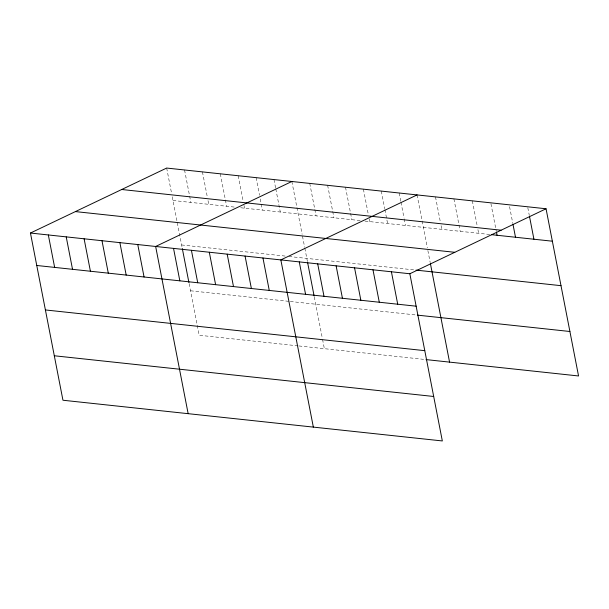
<?xml version="1.0" encoding="UTF-8"?>
<svg xmlns="http://www.w3.org/2000/svg" width="609" height="609" viewBox="0 0 609 609"><rect width="100%" height="100%" fill="white"/><g stroke="black" fill="none" stroke-linecap="round" stroke-linejoin="round"><path stroke-width="0.46" stroke-dasharray="3.04 2.28" d="M172.971 200.49L234.161 207.06M240.745 207.768L360.3 220.595M365.004 221.097L489.705 234.48M181.619 244.963L286.101 256.176M288.925 256.48L414.128 269.916M190.518 290.782L289.359 301.386M290.303 301.485L416.442 315.02M298.007 345.859L199.166 335.247L189.095 283.451M298.943 345.958L425.082 359.493M527.805 207.715L529.244 215.129M509.558 206.664L512.801 223.343M490.945 203.756L496.35 231.565M472.34 200.856L477.205 225.878M477.928 229.585L478.644 233.293M453.911 198.877L460.221 231.321M435.488 196.897L440.353 221.927M441.068 225.634L441.791 229.342M417.058 194.918L427.328 247.741M427.868 250.527L430.205 262.57M399.177 193L400.798 201.343M400.973 202.272L404.041 218.03M404.216 218.958L405.48 225.444M381.287 191.081L384.713 208.697M384.896 209.618L387.598 223.526M363.406 189.163L368.445 215.114M369.168 218.821L369.709 221.607M345.516 187.245L351.827 219.689M327.634 185.326L333.938 217.763M309.745 183.408L316.056 215.845M291.863 181.482L302.133 234.313M302.49 236.163L304.652 247.277M304.835 248.206L307.347 261.147M314.29 296.887L322.382 338.497M322.564 339.419L324.361 348.683M273.974 179.564L275.595 187.907M275.778 188.836L280.285 212.008M256.092 177.645L259.518 195.261M260.233 198.968L262.395 210.09M238.203 175.727L243.075 200.757M243.973 205.385L244.513 208.171M220.321 173.809L226.624 206.253M202.439 171.89L207.304 196.913M208.019 200.62L208.742 204.327M184.55 169.972L190.853 202.409M166.668 168.054L171.532 193.076M172.248 196.783L177.112 221.798M177.295 222.727L182.152 247.711"/><path stroke-width="0.91" d="M30.45 233.034L409.834 273.753L442.332 440.946L62.948 400.235L30.45 233.034L166.668 168.054L546.052 208.765L578.55 375.966L426.026 359.592M291.863 181.482L155.645 246.47L188.151 413.671M417.058 194.918L280.84 259.906L313.346 427.107M409.834 273.753L546.052 208.765M121.716 189.498L501.1 230.21M491.547 234.678L552.355 241.202M75.402 211.589L454.786 252.301M416.008 270.114L561.003 285.674M36.753 265.478L416.137 306.19M417.378 315.127L569.902 331.494M45.401 309.951L424.785 350.662M54.308 355.77L433.692 396.482M529.427 216.058L533.926 239.23M512.976 224.272L515.503 237.251M496.533 232.493L497.073 235.272M430.388 263.491L449.556 362.119M391.404 271.774L397.715 304.218M372.982 269.795L379.285 302.239M354.552 267.815L360.855 300.26M336.122 265.844L342.433 298.281M317.7 263.864L324.003 296.301M307.522 262.06L314.115 295.966M299.27 261.885L305.573 294.33M262.959 257.988L269.262 290.432M245.077 256.069L251.38 288.514M227.187 254.151L233.491 286.595M209.306 252.233L215.609 284.669M191.416 250.314L197.727 282.751M182.327 248.624L188.919 282.53M173.535 248.388L179.838 280.833M137.763 244.552L144.067 276.996M119.874 242.633L126.185 275.078M101.992 240.715L108.295 273.159M84.103 238.797L90.414 271.233M66.221 236.878L72.524 269.315M48.332 234.96L54.643 267.397"/></g></svg>
